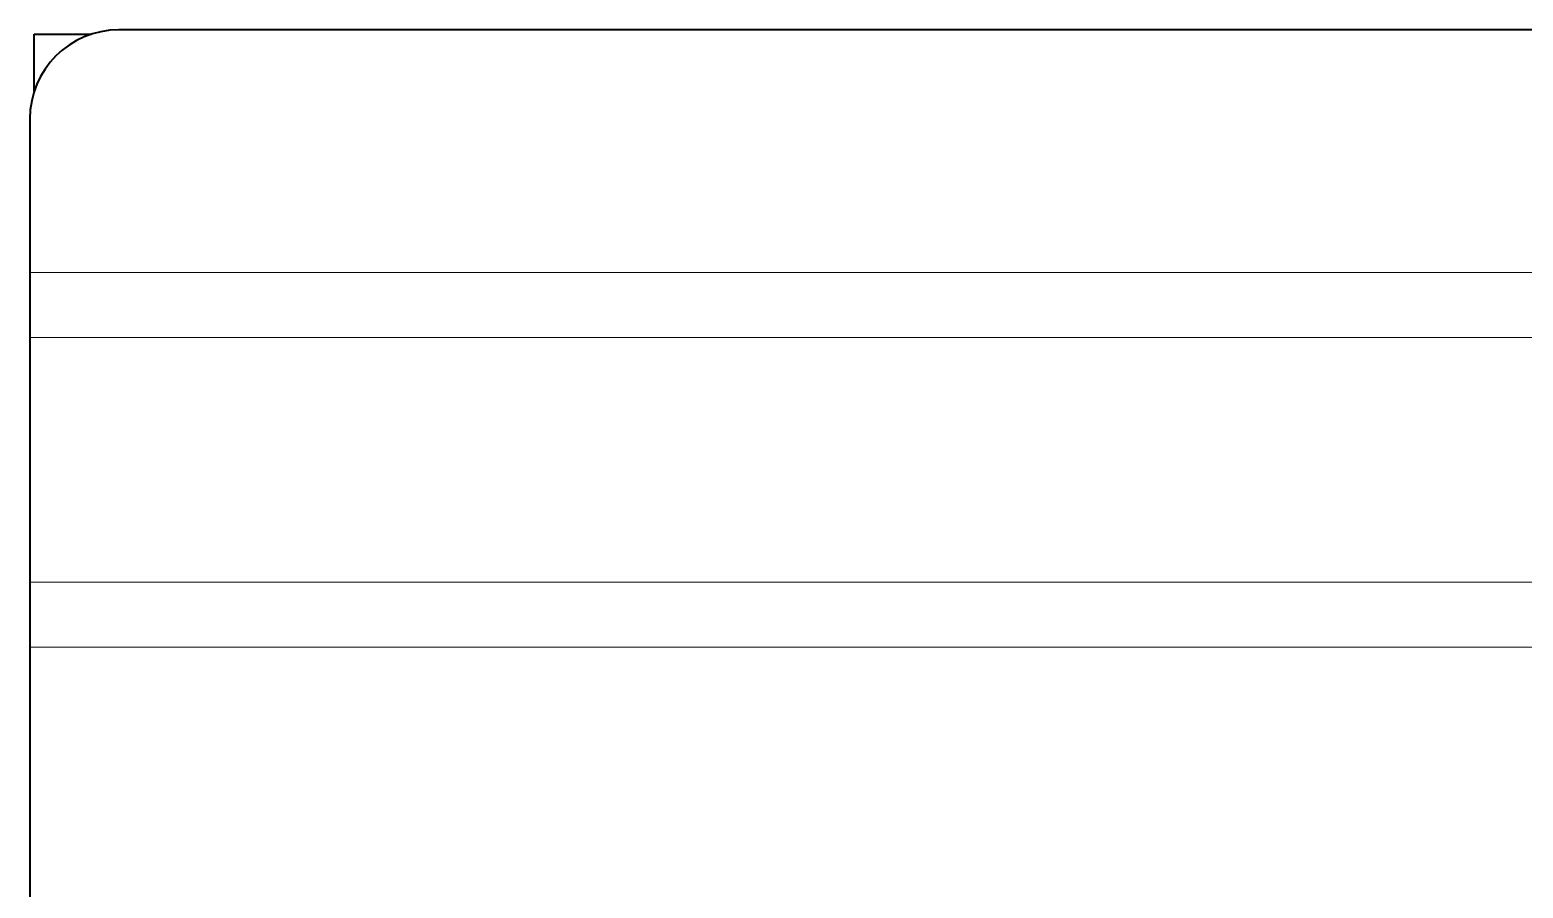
# Model space of a CAD drawing. Header units: inches. Extents: x 7.25 to 10.75, y 3.17 to 5.42.
# Drawn here: x 9.1061 to 9.4362, y 4.6263 to 4.816 of the extents above; entities that cross this region are included whole.
import ezdxf

# ---------------------------------------------------------------- set-up
doc = ezdxf.new("R2010")
doc.units = ezdxf.units.IN
doc.header["$LTSCALE"] = 0.5
doc.header["$MEASUREMENT"] = 0
doc.layers.add('TANGENT_LINES', color=7, linetype='Continuous', lineweight=15)
doc.layers.add('Visible', color=7, linetype='Continuous', lineweight=40)

msp = doc.modelspace()

# ---------------------------------------------------------------- linework, layer by layer
at = {"layer": 'TANGENT_LINES'}
for p, q in [((9.775353162126814, 4.762351884474973), (9.106061823544136, 4.762351884474963)), ((9.775353162126814, 4.747995947120993), (9.106061823544136, 4.747995947120983)), ((9.775353162126814, 4.693912135150816), (9.106061823544136, 4.693912135150806)), ((9.775353162126814, 4.679556308479353), (9.106061823544136, 4.679556308479344))]:
    msp.add_line(p, q, dxfattribs=at)
at = {"layer": 'Visible'}
for p, q in [((9.10704607551264, 4.802494401885059), (9.10704607551264, 4.815048551793229)), ((9.10704607551264, 4.815048551793229), (9.119600254178097, 4.815048551793229)), ((9.755668122756735, 4.81603278968192), (9.125746862914214, 4.816032789681911)), ((9.106061823544136, 4.796347750311831), (9.106061823544136, 4.762351884474963)), ((9.106061823544136, 4.762351884474963), (9.106061823544136, 4.747995947120983)), ((9.106061823544136, 4.747995947120983), (9.106061823544136, 4.693912135150806)), ((9.106061823544136, 4.693912135150806), (9.106061823544136, 4.679556308479344)), ((9.106061823544136, 4.679556308479344), (9.106061823544142, 4.283218056056503))]:
    msp.add_line(p, q, dxfattribs=at)
msp.add_arc((9.125746862914214, 4.796347750311832), 0.01968503937007874, 90.0000000000155, 179.9999999998482, dxfattribs=at)

doc.saveas('drawing.dxf')
